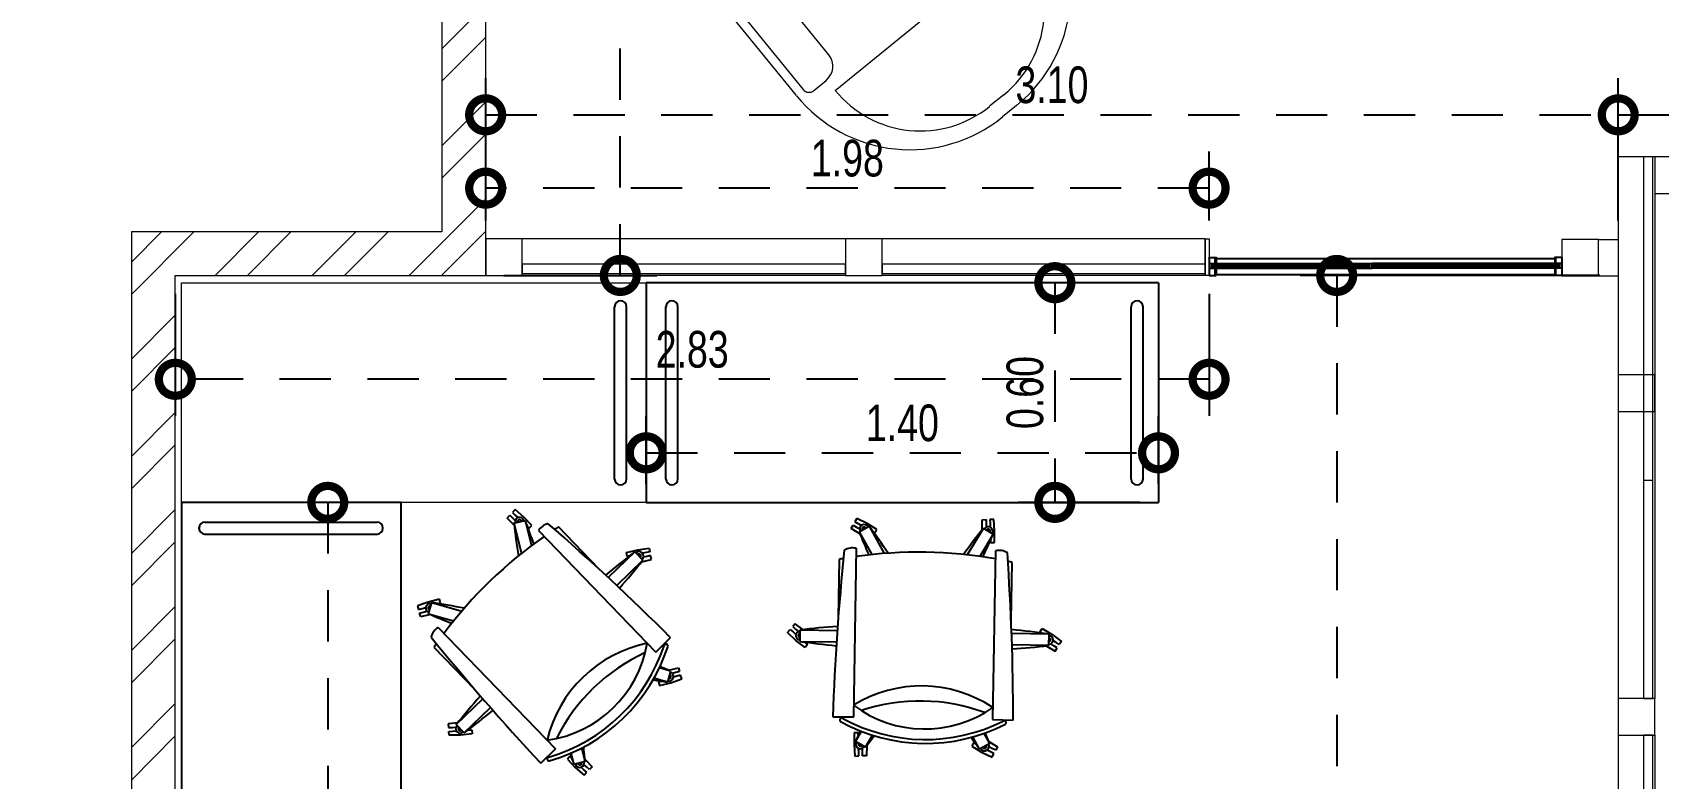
# Model space of a CAD drawing. Header units: metres. Extents: x 0 to 42, y 0 to 29.7.
# Drawn here: x 11.88 to 16.323, y 11.005 to 13.042 of the extents above; entities that cross this region are included whole.
import ezdxf

# ---------------------------------------------------------------- set-up
doc = ezdxf.new("R2010")
doc.units = ezdxf.units.M
doc.header["$MEASUREMENT"] = 0
doc.linetypes.add('$ doors$0$$01Col$0$HIDDEN', pattern=[0.23, 0.14, -0.09])
for name, color, linetype, lineweight in [('00 FURN', 252, 'Continuous', 5), ('A-GLAZ-CURT', 52, 'Continuous', 9), ('A-GLAZ-CWMG', 51, 'Continuous', 9), ('A-WALL', 7, 'Continuous', 13), ('Circuits Dimensions', 1, 'Continuous', 5)]:
    doc.layers.add(name, color=color, linetype=linetype, lineweight=lineweight)
doc.layers.add('A-Door', color=152, linetype='Continuous')
doc.styles.add('EN-SCL-DIM', font='swisscl.ttf')
doc.dimstyles.get("Standard").update_dxf_attribs({"dimtxt": 0.1, "dimasz": 0.18, "dimexe": 0.1, "dimexo": 0.05, "dimgap": 0.03, "dimtad": 1, "dimzin": 0, "dimdsep": 46, "dimtxsty": 'EN-SCL-DIM', "dimblk": 'DOTSMALL', "dimcen": 0.09, "dimclrd": 251, "dimclre": 251, "dimclrt": 1, "dimadec": 0, "dimazin": 0, "dimtfac": 1, "dimtofl": 0, "dimtmove": 0, "dimatfit": 3, "dimldrblk": 'DOTSMALL', "dimfxl": 1, "dimtfillclr": 256, "dimtolj": 1, "dimtzin": 0, "dimarcsym": 1})

# ---------------------------------------------------------------- blocks, each defined once
blk = doc.blocks.new('ММГ14')
for p, q in [((-101.1, 1826), (591.3, 1723.6)), ((-126.4, 1784.5), (-132.8, 1741.1)), ((587.7, 1699), (-103.7, 1801.3)), ((-169.4, 1743.9), (-264.5, 1100.9)), ((591.3, 1723.6), (481.6, 981.6)), ((481.6, 981.6), (591.3, 1723.6)), ((571, 1586.4), (587.7, 1699)), ((-90.7, 1684.3), (571, 1586.4)), ((-562.7, 1439.4), (-555.4, 1488.9)), ((-517.4, 1441.6), (-510, 1491)), ((1394.3, 1317.1), (861.5, 789.5)), ((1394.3, 1317.1), (861.5, 789.5)), ((1049.9, 407.7), (1792.9, 510.2)), ((1792.9, 510.2), (1049.9, 407.7)), ((1792.9, 510.2), (1049.9, 407.7)), ((1655.5, 491.2), (1768.3, 506.8)), ((1746.9, -171.4), (1655.5, 491.2)), ((1768.3, 506.8), (1863.8, -185.6)), ((1888.5, -183.2), (1792.9, 510.2)), ((1846.7, -208.1), (1803.3, -214.1)), ((1805.7, -250.7), (1161.8, -339.5)), ((1500, -595.7), (1549.5, -588.9)), ((1497.4, -641), (1546.9, -634.2))]:
    blk.add_line(p, q)
blk.add_circle((0, 0), 550)
for centre, radius, start, end in [((-159.7, 1430.3), 400, 81.584, 171.584), ((-106.6, 1781.5), 20, 81.584, 171.584), ((-213.3, 1447.1), 300, 81.584, 171.584), ((-83.3, 1733.8), 50, 171.584, 261.584), ((223.1, -0.4), 1737.8, 48.4173, 77.8906), ((223.2, -0.2), 1762.6, 48.3624, 77.9455), ((219.4, -7.8), 1630.9, 48.7521, 77.5558), ((-167, 1380.9), 400, 171.584, 261.584), ((-220.6, 1397.7), 300, 171.584, 261.584), ((65.4, 158.9), 1737.8, 11.5474, 41.0207), ((65.6, 159), 1762.6, 11.4925, 41.0756), ((58, 155.2), 1630.9, 11.8822, 40.6859), ((-90.2, 2269.5), 1291.4, 263.986, 279.7748), ((264.8, 47.4), 959.1, 76.9357, 98.1368), ((257.8, 67.3), 941.4, 50.1103, 76.2517), ((133.4, 193), 941.4, 13.1863, 39.3277), ((113.6, 200.1), 959.1, 351.3012, 12.5023), ((2332.1, -176.7), 1291.4, 169.6633, 185.452), ((1796.5, -164.6), 50, 187.8541, 277.8541), ((1492.3, -237.9), 400, 277.8541, 7.8541), ((1844, -188.3), 20, 277.8541, 7.8541), ((1508.5, -291.7), 300, 277.8541, 7.8541), ((1442.8, -244.7), 400, 187.8541, 277.8541), ((1459, -298.5), 300, 187.8541, 277.8541)]:
    blk.add_arc(centre, radius, start, end)
blk = doc.blocks.new('System Panel - Glazed-790900-GROUND')
at = {"layer": 'A-GLAZ-CURT', "lineweight": 13}
for p, q in [((441.7, -19.1), (-441.7, -19.1)), ((-441.7, -19.1), (-441.7, -44.4)), ((441.7, -44.4), (441.7, -19.1)), ((-441.7, -44.4), (441.7, -44.4))]:
    blk.add_line(p, q, dxfattribs=at)
blk = doc.blocks.new('Rectangular Mullion - 50-790746-GROUND')
at = {"layer": 'A-GLAZ-CWMG'}
for p, q in [((22350, 11773.3), (22350, 10890)), ((22450, 11773.3), (22450, 10890))]:
    blk.add_line(p, q, dxfattribs=at)
blk = doc.blocks.new('Rectangular Mullion - 50-790899-GROUND')
at = {"layer": 'A-GLAZ-CWMG', "lineweight": 20}
for p, q in [((-50, 50), (50, 50)), ((-50, -50), (-50, 50)), ((50, 50), (50, -50)), ((50, -50), (-50, -50))]:
    blk.add_line(p, q, dxfattribs=at)
blk = doc.blocks.new('_DotSmall')
at = {"color": 0, "linetype": 'ByBlock', "const_width": 0.5}
blk.add_lwpolyline([(-0.0625, 0, 1), (0.0625, 0, 1)], format="xyb", close=True, dxfattribs=at)
blk = doc.blocks.new('*D23')
at = {"layer": 'Circuits Dimensions', "color": 251, "lineweight": -2, "transparency": 16777216}
for p, q in [((13.1682, 16.4626), (13.5862, 16.4626)), ((13.1682, 12.3789), (13.5862, 12.3789))]:
    blk.add_line(p, q, dxfattribs=at)
at = {"layer": 'Circuits Dimensions', "color": 251, "linetype": '$ doors$0$$01Col$0$HIDDEN', "lineweight": -2, "transparency": 16777216}
blk.add_line((13.4862, 12.3789), (13.4862, 16.4626), dxfattribs=at)
at = {"layer": 'Defpoints', "color": 0, "transparency": 16777216}
for p in [(13.1182, 16.4626), (13.4862, 16.4626), (13.1182, 12.3789)]:
    blk.add_point(p, dxfattribs=at)
at = {"layer": 'Circuits Dimensions', "color": 251, "lineweight": -2, "transparency": 16777216, "xscale": 0.18, "yscale": 0.18, "zscale": 0.18}
for p, rotation in [((13.4862, 16.4626), 90), ((13.4862, 12.3789), 270)]:
    blk.add_blockref('_DotSmall', p, dxfattribs=dict(at, rotation=rotation))
at = {"layer": 'Circuits Dimensions', "color": 1, "transparency": 16777216, "insert": (13.405, 14.4208), "char_height": 0.1, "attachment_point": 5, "rotation": 90, "style": 'EN-SCL-DIM'}
blk.add_mtext('\\A1;4.08', dxfattribs=at)
blk = doc.blocks.new('*D37')
at = {"layer": 'Circuits Dimensions', "color": 251, "lineweight": -2, "transparency": 16777216}
for p, q in [((13.1182, 12.5289), (13.1182, 12.9176)), ((16.2134, 12.5289), (16.2134, 12.9176))]:
    blk.add_line(p, q, dxfattribs=at)
at = {"layer": 'Circuits Dimensions', "color": 251, "linetype": '$ doors$0$$01Col$0$HIDDEN', "lineweight": -2, "transparency": 16777216}
blk.add_line((13.1182, 12.8176), (16.2134, 12.8176), dxfattribs=at)
at = {"layer": 'Defpoints', "color": 0, "transparency": 16777216}
for p in [(16.2134, 12.8176), (13.1182, 12.4789), (16.2134, 12.4789)]:
    blk.add_point(p, dxfattribs=at)
at = {"layer": 'Circuits Dimensions', "color": 251, "lineweight": -2, "transparency": 16777216, "xscale": 0.18, "yscale": 0.18, "zscale": 0.18, "rotation": 180}
blk.add_blockref('_DotSmall', (13.1182, 12.8176), dxfattribs=at)
at = {"layer": 'Circuits Dimensions', "color": 251, "lineweight": -2, "transparency": 16777216, "xscale": 0.18, "yscale": 0.18, "zscale": 0.18}
blk.add_blockref('_DotSmall', (16.2134, 12.8176), dxfattribs=at)
at = {"layer": 'Circuits Dimensions', "color": 1, "transparency": 16777216, "insert": (14.6658, 12.8989), "char_height": 0.1, "attachment_point": 5, "style": 'EN-SCL-DIM'}
blk.add_mtext('\\A1;3.10', dxfattribs=at)
blk = doc.blocks.new('*D38')
at = {"layer": 'Circuits Dimensions', "color": 251, "lineweight": -2, "transparency": 16777216}
for p, q in [((13.1182, 12.5289), (13.1182, 12.7173)), ((15.0952, 12.5289), (15.0952, 12.7173))]:
    blk.add_line(p, q, dxfattribs=at)
at = {"layer": 'Circuits Dimensions', "color": 251, "linetype": '$ doors$0$$01Col$0$HIDDEN', "lineweight": -2, "transparency": 16777216}
blk.add_line((15.0952, 12.6173), (13.1182, 12.6173), dxfattribs=at)
at = {"layer": 'Defpoints', "color": 0, "transparency": 16777216}
for p in [(13.1182, 12.6173), (13.1182, 12.4789), (15.0952, 12.4789)]:
    blk.add_point(p, dxfattribs=at)
at = {"layer": 'Circuits Dimensions', "color": 251, "lineweight": -2, "transparency": 16777216, "xscale": 0.18, "yscale": 0.18, "zscale": 0.18, "rotation": 180}
blk.add_blockref('_DotSmall', (13.1182, 12.6173), dxfattribs=at)
at = {"layer": 'Circuits Dimensions', "color": 251, "lineweight": -2, "transparency": 16777216, "xscale": 0.18, "yscale": 0.18, "zscale": 0.18}
blk.add_blockref('_DotSmall', (15.0952, 12.6173), dxfattribs=at)
at = {"layer": 'Circuits Dimensions', "color": 1, "transparency": 16777216, "insert": (14.1067, 12.6986), "char_height": 0.1, "attachment_point": 5, "style": 'EN-SCL-DIM'}
blk.add_mtext('\\A1;1.98', dxfattribs=at)
blk = doc.blocks.new('*D39')
at = {"layer": 'Circuits Dimensions', "color": 251, "lineweight": -2, "transparency": 16777216}
for p, q in [((12.2701, 12.3289), (12.2701, 11.9952)), ((15.0952, 12.3289), (15.0952, 11.9952))]:
    blk.add_line(p, q, dxfattribs=at)
at = {"layer": 'Circuits Dimensions', "color": 251, "linetype": '$ doors$0$$01Col$0$HIDDEN', "lineweight": -2, "transparency": 16777216}
blk.add_line((15.0952, 12.0952), (12.2701, 12.0952), dxfattribs=at)
at = {"layer": 'Defpoints', "color": 0, "transparency": 16777216}
for p in [(12.2701, 12.3789), (15.0952, 12.3789), (12.2701, 12.0952)]:
    blk.add_point(p, dxfattribs=at)
at = {"layer": 'Circuits Dimensions', "color": 251, "lineweight": -2, "transparency": 16777216, "xscale": 0.18, "yscale": 0.18, "zscale": 0.18, "rotation": 180}
blk.add_blockref('_DotSmall', (12.2701, 12.0952), dxfattribs=at)
at = {"layer": 'Circuits Dimensions', "color": 251, "lineweight": -2, "transparency": 16777216, "xscale": 0.18, "yscale": 0.18, "zscale": 0.18}
blk.add_blockref('_DotSmall', (15.0952, 12.0952), dxfattribs=at)
at = {"layer": 'Circuits Dimensions', "color": 1, "transparency": 16777216, "insert": (13.6826, 12.1765), "char_height": 0.1, "attachment_point": 5, "style": 'EN-SCL-DIM'}
blk.add_mtext('\\A1;2.83', dxfattribs=at)
blk = doc.blocks.new('*D40')
at = {"layer": 'Circuits Dimensions', "color": 251, "lineweight": -2, "transparency": 16777216}
for p, q in [((13.557, 11.8091), (13.557, 11.9944)), ((14.957, 11.8091), (14.957, 11.9944))]:
    blk.add_line(p, q, dxfattribs=at)
at = {"layer": 'Circuits Dimensions', "color": 251, "linetype": '$ doors$0$$01Col$0$HIDDEN', "lineweight": -2, "transparency": 16777216}
blk.add_line((13.557, 11.8944), (14.957, 11.8944), dxfattribs=at)
at = {"layer": 'Defpoints', "color": 0, "transparency": 16777216}
for p in [(14.957, 11.8944), (13.557, 11.7591), (14.957, 11.7591)]:
    blk.add_point(p, dxfattribs=at)
at = {"layer": 'Circuits Dimensions', "color": 251, "lineweight": -2, "transparency": 16777216, "xscale": 0.18, "yscale": 0.18, "zscale": 0.18, "rotation": 180}
blk.add_blockref('_DotSmall', (13.557, 11.8944), dxfattribs=at)
at = {"layer": 'Circuits Dimensions', "color": 251, "lineweight": -2, "transparency": 16777216, "xscale": 0.18, "yscale": 0.18, "zscale": 0.18}
blk.add_blockref('_DotSmall', (14.957, 11.8944), dxfattribs=at)
at = {"layer": 'Circuits Dimensions', "color": 1, "transparency": 16777216, "insert": (14.257, 11.9756), "char_height": 0.1, "attachment_point": 5, "style": 'EN-SCL-DIM'}
blk.add_mtext('\\A1;1.40', dxfattribs=at)
blk = doc.blocks.new('*D41')
at = {"layer": 'Circuits Dimensions', "color": 251, "lineweight": -2, "transparency": 16777216}
for p, q in [((14.907, 12.3591), (14.5737, 12.3591)), ((14.907, 11.7591), (14.5737, 11.7591))]:
    blk.add_line(p, q, dxfattribs=at)
at = {"layer": 'Circuits Dimensions', "color": 251, "linetype": '$ doors$0$$01Col$0$HIDDEN', "lineweight": -2, "transparency": 16777216}
blk.add_line((14.6737, 12.3591), (14.6737, 11.7591), dxfattribs=at)
at = {"layer": 'Defpoints', "color": 0, "transparency": 16777216}
for p in [(14.957, 12.3591), (14.6737, 11.7591), (14.957, 11.7591)]:
    blk.add_point(p, dxfattribs=at)
at = {"layer": 'Circuits Dimensions', "color": 251, "lineweight": -2, "transparency": 16777216, "xscale": 0.18, "yscale": 0.18, "zscale": 0.18}
for p, rotation in [((14.6737, 12.3591), 90), ((14.6737, 11.7591), 270)]:
    blk.add_blockref('_DotSmall', p, dxfattribs=dict(at, rotation=rotation))
at = {"layer": 'Circuits Dimensions', "color": 1, "transparency": 16777216, "insert": (14.5925, 12.0591), "char_height": 0.1, "attachment_point": 5, "rotation": 90, "style": 'EN-SCL-DIM'}
blk.add_mtext('\\A1;0.60', dxfattribs=at)
blk = doc.blocks.new('*D42')
at = {"layer": 'Circuits Dimensions', "color": 251, "lineweight": -2, "transparency": 16777216}
for p, q in [((12.837, 11.7591), (12.5867, 11.7591)), ((12.837, 8.7914), (12.5867, 8.7914))]:
    blk.add_line(p, q, dxfattribs=at)
at = {"layer": 'Circuits Dimensions', "color": 251, "linetype": '$ doors$0$$01Col$0$HIDDEN', "lineweight": -2, "transparency": 16777216}
blk.add_line((12.6867, 11.7591), (12.6867, 8.7914), dxfattribs=at)
at = {"layer": 'Defpoints', "color": 0, "transparency": 16777216}
for p in [(12.887, 11.7591), (12.6867, 8.7914), (12.887, 8.7914)]:
    blk.add_point(p, dxfattribs=at)
at = {"layer": 'Circuits Dimensions', "color": 251, "lineweight": -2, "transparency": 16777216, "xscale": 0.18, "yscale": 0.18, "zscale": 0.18}
for p, rotation in [((12.6867, 11.7591), 90), ((12.6867, 8.7914), 270)]:
    blk.add_blockref('_DotSmall', p, dxfattribs=dict(at, rotation=rotation))
at = {"layer": 'Circuits Dimensions', "color": 1, "transparency": 16777216, "insert": (12.6056, 10.2752), "char_height": 0.1, "attachment_point": 5, "rotation": 90, "style": 'EN-SCL-DIM'}
blk.add_mtext('\\A1;2.97', dxfattribs=at)
blk = doc.blocks.new('*D45')
at = {"layer": 'Circuits Dimensions', "color": 251, "lineweight": -2, "transparency": 16777216}
for p, q in [((16.1634, 12.3789), (15.3439, 12.3789)), ((16.1634, 8.1737), (15.3439, 8.1737))]:
    blk.add_line(p, q, dxfattribs=at)
at = {"layer": 'Circuits Dimensions', "color": 251, "linetype": '$ doors$0$$01Col$0$HIDDEN', "lineweight": -2, "transparency": 16777216}
blk.add_line((15.4439, 12.3789), (15.4439, 8.1737), dxfattribs=at)
at = {"layer": 'Defpoints', "color": 0, "transparency": 16777216}
for p in [(16.2134, 12.3789), (15.4439, 8.1737), (16.2134, 8.1737)]:
    blk.add_point(p, dxfattribs=at)
at = {"layer": 'Circuits Dimensions', "color": 251, "lineweight": -2, "transparency": 16777216, "xscale": 0.18, "yscale": 0.18, "zscale": 0.18}
for p, rotation in [((15.4439, 12.3789), 90), ((15.4439, 8.1737), 270)]:
    blk.add_blockref('_DotSmall', p, dxfattribs=dict(at, rotation=rotation))
at = {"layer": 'Circuits Dimensions', "color": 1, "transparency": 16777216, "insert": (15.3637, 10.2763), "char_height": 0.1, "attachment_point": 5, "rotation": 90, "style": 'EN-SCL-DIM'}
blk.add_mtext('\\A1;4.21', dxfattribs=at)
blk = doc.blocks.new('*D48')
at = {"layer": 'Circuits Dimensions', "color": 251, "lineweight": -2, "transparency": 16777216}
for p, q in [((16.3633, 12.5977), (17.0524, 12.5977)), ((16.3633, 8.1737), (17.0524, 8.1737))]:
    blk.add_line(p, q, dxfattribs=at)
at = {"layer": 'Circuits Dimensions', "color": 251, "linetype": '$ doors$0$$01Col$0$HIDDEN', "lineweight": -2, "transparency": 16777216}
blk.add_line((16.9524, 12.5977), (16.9524, 8.1737), dxfattribs=at)
at = {"layer": 'Defpoints', "color": 0, "transparency": 16777216}
for p in [(16.3133, 12.5977), (16.3133, 8.1737), (16.9524, 8.1737)]:
    blk.add_point(p, dxfattribs=at)
at = {"layer": 'Circuits Dimensions', "color": 251, "lineweight": -2, "transparency": 16777216, "xscale": 0.18, "yscale": 0.18, "zscale": 0.18}
for p, rotation in [((16.9524, 12.5977), 90), ((16.9524, 8.1737), 270)]:
    blk.add_blockref('_DotSmall', p, dxfattribs=dict(at, rotation=rotation))
at = {"layer": 'Circuits Dimensions', "color": 1, "transparency": 16777216, "insert": (16.8722, 10.3857), "char_height": 0.1, "attachment_point": 5, "rotation": 90, "style": 'EN-SCL-DIM'}
blk.add_mtext('\\A1;4.42', dxfattribs=at)
blk = doc.blocks.new('*D64')
at = {"layer": 'Circuits Dimensions', "color": 251, "lineweight": -2, "transparency": 16777216}
for p, q in [((16.2134, 12.753), (16.2134, 12.9176)), ((17.7483, 12.753), (17.7483, 12.9176))]:
    blk.add_line(p, q, dxfattribs=at)
at = {"layer": 'Circuits Dimensions', "color": 251, "linetype": '$ doors$0$$01Col$0$HIDDEN', "lineweight": -2, "transparency": 16777216}
blk.add_line((16.2134, 12.8176), (17.7483, 12.8176), dxfattribs=at)
at = {"layer": 'Defpoints', "color": 0, "transparency": 16777216}
for p in [(17.7483, 12.8176), (16.2134, 12.703), (17.7483, 12.703)]:
    blk.add_point(p, dxfattribs=at)
at = {"layer": 'Circuits Dimensions', "color": 251, "lineweight": -2, "transparency": 16777216, "xscale": 0.18, "yscale": 0.18, "zscale": 0.18, "rotation": 180}
blk.add_blockref('_DotSmall', (16.2134, 12.8176), dxfattribs=at)
at = {"layer": 'Circuits Dimensions', "color": 251, "lineweight": -2, "transparency": 16777216, "xscale": 0.18, "yscale": 0.18, "zscale": 0.18}
blk.add_blockref('_DotSmall', (17.7483, 12.8176), dxfattribs=at)
at = {"layer": 'Circuits Dimensions', "color": 1, "transparency": 16777216, "insert": (16.9808, 12.8989), "char_height": 0.1, "attachment_point": 5, "style": 'EN-SCL-DIM'}
blk.add_mtext('\\A1;1.53', dxfattribs=at)

msp = doc.modelspace()

# ---------------------------------------------------------------- hatches: boundary and pattern name
at = {"layer": 'A-WALL', "true_color": 0x636466}
h = msp.add_hatch(dxfattribs=at)
h.set_pattern_fill('ANSI32', color=251, scale=0.5)
h.paths.add_polyline_path([(20.848, 18.3843), (20.7076, 18.3843), (20.7076, 17.9657), (20.848, 17.9657)])
h.paths.add_polyline_path([(20.848, 16.0683), (20.7076, 16.0683), (20.7076, 15.6686), (20.848, 15.6686)], flags=17)
h.paths.add_polyline_path([(20.848, 13.7807), (20.7076, 13.7807), (20.7076, 12.3087), (20.848, 12.3087)], flags=17)
h.paths.add_polyline_path([(20.848, 10.4208), (20.7076, 10.4208), (20.7076, 10.017), (20.848, 10.017)], flags=17)
h.paths.add_polyline_path([(20.848, 8.1737), (12.2701, 8.1737), (12.2701, 12.3789), (13.1182, 12.3789), (13.1182, 16.4626), (12, 16.4626), (12, 16.6625), (11.8798, 16.6625), (11.8798, 16.3424), (12.998, 16.3424), (12.998, 12.4978), (12.1499, 12.4978), (12.1499, 8.0548), (20.848, 8.0548)])

# ---------------------------------------------------------------- linework, layer by layer
at = {"layer": '00 FURN'}
for p, q in [((12.287, 11.7591), (12.287, 12.3591)), ((12.287, 12.3591), (13.557, 12.3591)), ((13.557, 11.7591), (12.287, 11.7591))]:
    msp.add_line(p, q, dxfattribs=at)
at = {"layer": '00 FURN', "linetype": 'ByBlock', "lineweight": -2, "ltscale": 0.7}
for p, q in [((14.957, 12.3591), (13.557, 12.3591)), ((13.557, 12.3591), (13.557, 11.7591)), ((14.957, 12.3591), (14.957, 11.7591)), ((12.887, 11.7591), (12.287, 11.7591)), ((12.287, 11.7591), (12.287, 10.1914)), ((12.887, 10.1914), (12.887, 11.7591)), ((13.557, 11.7591), (14.957, 11.7591))]:
    msp.add_line(p, q, dxfattribs=at)
at = {"layer": '00 FURN', "linetype": 'ByBlock', "lineweight": -2, "ltscale": 0.4}
for p, q in [((13.4707, 11.8229), (13.4707, 12.2935)), ((13.503, 11.8229), (13.503, 12.2935)), ((13.611, 11.8229), (13.611, 12.2935)), ((13.6433, 11.8229), (13.6433, 12.2935)), ((14.8822, 11.8229), (14.8822, 12.2935)), ((14.9146, 11.8229), (14.9146, 12.2935)), ((12.3509, 11.7051), (12.8214, 11.7051)), ((12.3509, 11.6727), (12.8214, 11.6727))]:
    msp.add_line(p, q, dxfattribs=at)
at = {"layer": '00 FURN', "linetype": 'ByBlock', "lineweight": -2}
for p, q in [((13.1985, 11.7393), (13.1913, 11.7317)), ((13.1913, 11.7317), (13.1989, 11.7244)), ((13.2225, 11.7188), (13.1985, 11.7393)), ((13.1769, 11.7164), (13.1841, 11.724)), ((13.196, 11.6964), (13.1769, 11.7164)), ((13.1841, 11.724), (13.1917, 11.7168)), ((13.1917, 11.7168), (13.1991, 11.7098)), ((13.1953, 11.7024), (13.2259, 11.71)), ((13.1953, 11.7024), (13.216, 11.6197)), ((13.1989, 11.7244), (13.2063, 11.7175)), ((13.2443, 11.696), (13.2225, 11.7188)), ((13.2259, 11.71), (13.2432, 11.6407)), ((13.2326, 11.6926), (13.2371, 11.6884)), ((13.2371, 11.6884), (13.2443, 11.696)), ((13.4275, 11.5774), (13.3168, 11.6919)), ((14.1172, 11.6875), (14.1222, 11.6967)), ((14.1408, 11.6732), (14.1172, 11.6875)), ((14.1222, 11.6967), (14.1314, 11.6918)), ((14.1321, 11.7152), (14.1271, 11.706)), ((14.1271, 11.706), (14.1364, 11.701)), ((14.1314, 11.6918), (14.1403, 11.6869)), ((14.1606, 11.7016), (14.1321, 11.7152)), ((14.1364, 11.701), (14.1453, 11.6962)), ((14.1386, 11.6788), (14.1661, 11.694)), ((14.1876, 11.6853), (14.1606, 11.7016)), ((14.1661, 11.694), (14.2075, 11.6195)), ((14.4784, 11.6887), (14.4345, 11.6156)), ((14.4747, 11.684), (14.4753, 11.7116)), ((14.4753, 11.7116), (14.4858, 11.7119)), ((14.4784, 11.6887), (14.5054, 11.6725)), ((14.4858, 11.7119), (14.4861, 11.7014)), ((14.4861, 11.7014), (14.4863, 11.6913)), ((14.5068, 11.7125), (14.4963, 11.7122)), ((14.4963, 11.7122), (14.4966, 11.7017)), ((14.4966, 11.7017), (14.4968, 11.6916)), ((14.5092, 11.6811), (14.5068, 11.7125)), ((13.2623, 11.6822), (13.5829, 11.3504)), ((14.1386, 11.6788), (14.1732, 11.6163)), ((14.1772, 11.679), (14.1826, 11.676)), ((14.1826, 11.676), (14.1876, 11.6853)), ((14.5054, 11.6725), (14.4687, 11.6112)), ((14.4979, 11.6554), (14.4981, 11.6492)), ((14.4981, 11.6492), (14.5085, 11.6495)), ((14.5085, 11.6495), (14.5092, 11.6811)), ((13.5261, 11.624), (13.4532, 11.5536)), ((13.548, 11.6014), (13.4763, 11.5321)), ((13.5031, 11.6219), (13.5336, 11.6297)), ((13.5051, 11.6116), (13.5031, 11.6219)), ((13.5112, 11.6128), (13.5051, 11.6116)), ((13.5261, 11.624), (13.548, 11.6014)), ((13.5336, 11.6297), (13.5648, 11.6344)), ((13.5443, 11.5967), (13.5711, 11.6035)), ((13.5566, 11.622), (13.5467, 11.62)), ((13.5587, 11.6117), (13.5488, 11.6097)), ((13.5669, 11.6241), (13.5566, 11.622)), ((13.569, 11.6138), (13.5587, 11.6117)), ((13.5648, 11.6344), (13.5669, 11.6241)), ((13.5711, 11.6035), (13.569, 11.6138)), ((14.0845, 11.6035), (14.0817, 11.4442)), ((14.131, 11.6336), (14.123, 11.1722)), ((14.5115, 11.6271), (14.5036, 11.1657)), ((14.5542, 11.4361), (14.5569, 11.5953)), ((12.9614, 11.4868), (12.9317, 11.4763)), ((12.9317, 11.4763), (12.9347, 11.4662)), ((12.9347, 11.4662), (12.9448, 11.4693)), ((12.9448, 11.4693), (12.9545, 11.4722)), ((12.9921, 11.4943), (12.9614, 11.4868)), ((12.9621, 11.4551), (12.9707, 11.4854)), ((12.9707, 11.4854), (13.0527, 11.4619)), ((12.9892, 11.4825), (12.9951, 11.4843)), ((12.9951, 11.4843), (12.9921, 11.4943)), ((12.9377, 11.4562), (12.9478, 11.4592)), ((12.9407, 11.4461), (12.9377, 11.4562)), ((12.9676, 11.4527), (12.9407, 11.4461)), ((12.9478, 11.4592), (12.9575, 11.4621)), ((12.9621, 11.4551), (13.0307, 11.4354)), ((13.9642, 11.4278), (13.9573, 11.4199)), ((13.9573, 11.4199), (13.9652, 11.413)), ((13.9846, 11.4118), (13.9642, 11.4278)), ((12.9886, 11.4178), (13.3092, 11.0859)), ((13.5829, 11.3504), (13.6235, 11.3896)), ((13.9435, 11.4041), (13.9504, 11.412)), ((13.9662, 11.3822), (13.9435, 11.4041)), ((13.9504, 11.412), (13.9583, 11.4051)), ((13.9583, 11.4051), (13.9659, 11.3984)), ((13.9652, 11.413), (13.9728, 11.4064)), ((13.9909, 11.3627), (13.9662, 11.3822)), ((13.9773, 11.3795), (13.9778, 11.411)), ((13.9773, 11.3795), (14.077, 11.3778)), ((13.9778, 11.411), (14.0792, 11.4093)), ((13.9897, 11.3777), (13.9899, 11.3775)), ((13.9899, 11.3775), (13.9978, 11.3706)), ((14.6569, 11.3994), (14.5555, 11.4011)), ((14.6333, 11.4054), (14.6391, 11.4142)), ((14.6384, 11.402), (14.6333, 11.4054)), ((14.6391, 11.4142), (14.6662, 11.398)), ((14.6569, 11.3994), (14.6564, 11.3679)), ((14.6662, 11.398), (14.6916, 11.3793)), ((14.677, 11.3764), (14.6686, 11.382)), ((14.6858, 11.3705), (14.677, 11.3764)), ((14.6916, 11.3793), (14.6858, 11.3705)), ((12.977, 11.3636), (13.0877, 11.249)), ((13.9978, 11.3706), (13.9909, 11.3627)), ((14.6564, 11.3679), (14.5566, 11.3696)), ((14.6504, 11.3672), (14.6742, 11.3531)), ((14.6712, 11.3676), (14.6628, 11.3732)), ((14.68, 11.3618), (14.6712, 11.3676)), ((14.6742, 11.3531), (14.68, 11.3618)), ((13.6237, 11.2984), (13.5929, 11.3072)), ((13.6237, 11.2984), (13.615, 11.2681)), ((13.6181, 11.3007), (13.645, 11.3073)), ((13.6379, 11.2943), (13.6282, 11.2914)), ((13.648, 11.2973), (13.6379, 11.2943)), ((13.651, 11.2872), (13.6409, 11.2842)), ((13.645, 11.3073), (13.648, 11.2973)), ((13.654, 11.2771), (13.651, 11.2872)), ((13.615, 11.2681), (13.578, 11.2787)), ((13.5965, 11.2709), (13.5906, 11.2692)), ((13.5906, 11.2692), (13.5936, 11.2591)), ((13.5936, 11.2591), (13.6243, 11.2666)), ((13.6243, 11.2666), (13.654, 11.2771)), ((13.6409, 11.2842), (13.6312, 11.2813)), ((13.0377, 11.1521), (13.1106, 11.2225)), ((13.0596, 11.1294), (13.1313, 11.1988)), ((13.0419, 11.1574), (13.0161, 11.1543)), ((13.0161, 11.1543), (13.0169, 11.1439)), ((14.123, 11.1722), (14.0666, 11.1732)), ((14.0666, 11.1732), (14.123, 11.1722)), ((14.5036, 11.1657), (14.56, 11.1647)), ((13.0169, 11.1439), (13.0273, 11.1446)), ((13.0176, 11.1334), (13.028, 11.1341)), ((13.0183, 11.1229), (13.0176, 11.1334)), ((13.0498, 11.1235), (13.0183, 11.1229)), ((13.0273, 11.1446), (13.0374, 11.1453)), ((13.028, 11.1341), (13.0382, 11.1348)), ((13.0596, 11.1294), (13.0377, 11.1521)), ((13.0811, 11.1272), (13.0498, 11.1235)), ((13.0696, 11.1369), (13.07, 11.1369)), ((13.07, 11.1369), (13.0804, 11.1377)), ((13.0804, 11.1377), (13.0811, 11.1272)), ((14.1256, 11.1293), (14.125, 11.0978)), ((14.1361, 11.1296), (14.1256, 11.1293)), ((14.1288, 11.1064), (14.1453, 11.1339)), ((14.1363, 11.1235), (14.1361, 11.1296)), ((14.1558, 11.0902), (14.1756, 11.1232)), ((14.468, 11.0848), (14.4494, 11.1185)), ((14.4956, 11.1001), (14.4801, 11.1281)), ((13.3092, 11.0859), (13.2686, 11.0467)), ((13.2686, 11.0467), (13.3092, 11.0859)), ((13.3486, 11.0651), (13.3414, 11.0574)), ((13.3531, 11.0608), (13.3486, 11.0651)), ((13.3598, 11.0434), (13.3521, 11.0745)), ((13.3904, 11.0511), (13.3811, 11.0884)), ((14.125, 11.0978), (14.1274, 11.0664)), ((14.1274, 11.0664), (14.1379, 11.0667)), ((14.1558, 11.0902), (14.1288, 11.1064)), ((14.1376, 11.0772), (14.1373, 11.0873)), ((14.1379, 11.0667), (14.1376, 11.0772)), ((14.1481, 11.0775), (14.1478, 11.0876)), ((14.1484, 11.067), (14.1481, 11.0775)), ((14.1589, 11.0673), (14.1484, 11.067)), ((14.1595, 11.0949), (14.1589, 11.0673)), ((14.4516, 11.1028), (14.4466, 11.0936)), ((14.4466, 11.0936), (14.4736, 11.0772)), ((14.457, 11.0999), (14.4516, 11.1028)), ((14.4956, 11.1001), (14.468, 11.0848)), ((14.4736, 11.0772), (14.502, 11.0636)), ((14.4978, 11.0779), (14.4889, 11.0827)), ((14.4934, 11.1057), (14.517, 11.0914)), ((14.5028, 11.0871), (14.4939, 11.0919)), ((14.507, 11.0729), (14.4978, 11.0779)), ((14.502, 11.0636), (14.507, 11.0729)), ((14.512, 11.0821), (14.5028, 11.0871)), ((14.517, 11.0914), (14.512, 11.0821)), ((13.3414, 11.0574), (13.3632, 11.0347)), ((13.3904, 11.0511), (13.3598, 11.0434)), ((13.3632, 11.0347), (13.3872, 11.0142)), ((13.3868, 11.029), (13.3794, 11.036)), ((13.394, 11.0366), (13.3866, 11.0436)), ((13.3944, 11.0218), (13.3868, 11.029)), ((13.3872, 11.0142), (13.3944, 11.0218)), ((13.3897, 11.057), (13.4088, 11.0371)), ((13.4016, 11.0294), (13.394, 11.0366)), ((13.4088, 11.0371), (13.4016, 11.0294))]:
    msp.add_line(p, q, dxfattribs=at)
at = {"layer": '00 FURN', "linetype": 'ByBlock', "lineweight": -2, "ltscale": 0.4}
for centre, start, end in [((13.4868, 12.2935), 0, 180), ((13.6272, 12.2935), 0, 180), ((14.8984, 12.2935), 0, 180), ((13.4868, 11.8229), 180, 0), ((13.6272, 11.8229), 180, 0), ((14.8984, 11.8229), 180, 0), ((12.3509, 11.6889), 90, 270), ((12.8214, 11.6889), 270, 90)]:
    msp.add_arc(centre, 0.0162, start, end, dxfattribs=at)
at = {"layer": '00 FURN', "linetype": 'ByBlock', "lineweight": -2}
for centre, radius, start, end in [((15.0636, 11.9175), 1.8806, 186.569, 189.3165), ((13.2106, 11.7062), 0.0121, 14.0168, 194.0168), ((13.2106, 11.7062), 0.00525, 14.0168, 194.0168), ((11.4757, 11.0218), 1.8806, 19.3738, 21.4646), ((13.2995, 11.6573), 0.0449, 103.0124, 146.1786), ((8.8295, 6.5807), 6.7903, 45.0886, 48.94274), ((13.963, 10.6832), 1.1979, 122.6428, 123.1995), ((14.1524, 11.6864), 0.0121, 29.0168, 209.0168), ((14.1524, 11.6864), 0.00525, 29.0168, 209.0168), ((12.6537, 10.5763), 1.8806, 33.7172, 36.4646), ((15.9516, 10.5197), 1.8806, 141.569, 144.3165), ((14.4919, 11.6806), 0.0121, 329.0168, 149.0168), ((13.963, 10.6832), 1.1979, 124.8766, 143.1571), ((15.8876, 12.3701), 1.8806, 201.569, 203.6599), ((12.7812, 12.4234), 1.8806, 334.3738, 336.4646), ((14.4919, 11.6806), 0.00525, 329.0168, 149.0168), ((14.6466, 10.1136), 1.8806, 126.569, 129.6918), ((12.0769, 12.773), 1.8806, 318.4238, 321.4646), ((13.5371, 11.6127), 0.0121, 314.0168, 134.0168), ((13.5371, 11.6127), 0.00525, 314.0168, 134.0168), ((20.8525, 10.9297), 6.7903, 174.09091, 177.94504), ((14.3005, 10.4252), 1.1979, 99.8341, 100.3909), ((14.1208, 11.5899), 0.0449, 76.8551, 120.0213), ((14.3005, 10.4252), 1.1979, 79.8766, 98.1571), ((14.5202, 11.5831), 0.0449, 58.0124, 101.1786), ((7.7697, 11.1542), 6.7903, 0.0886, 3.94274), ((14.3005, 10.4252), 1.1979, 77.6428, 78.1995), ((12.9664, 11.4702), 0.0121, 74.0168, 254.0168), ((12.9664, 11.4702), 0.00525, 74.0168, 254.0168), ((12.6916, 9.6256), 1.8806, 78.7172, 81.4646), ((13.7099, 13.1807), 1.8806, 246.569, 248.6599), ((13.0123, 11.3797), 0.0449, 121.8551, 165.0213), ((18.2392, 15.6729), 6.7903, 219.09091, 222.94504), ((13.9776, 11.3953), 0.0121, 89.0168, 269.0168), ((13.9776, 11.3953), 0.00525, 89.0168, 269.0168), ((14.253, 13.2398), 1.8806, 261.569, 264.6098), ((14.1896, 9.5423), 1.8806, 93.3419, 96.4646), ((14.3812, 9.539), 1.8806, 81.569, 84.6918), ((14.6566, 11.3836), 0.0121, 269.0168, 89.0168), ((14.6566, 11.3836), 0.00525, 269.0168, 89.0168), ((13.963, 10.6832), 1.1979, 144.8341, 145.3909), ((13.2411, 11.4302), 0.3237, 278.008, 350.0256), ((13.6297, 11.0281), 0.353, 101.399, 166.6346), ((13.1588, 11.5154), 0.4709, 286.3096, 341.724), ((13.1588, 11.5154), 0.4814, 286.0855, 341.9482), ((13.7667, 10.8864), 0.5088, 114.6557, 153.3779), ((13.6113, 11.3669), 0.00533, 352.7059, 171.0897), ((14.4446, 13.2365), 1.8806, 273.4238, 276.4646), ((12.8758, 9.5728), 1.8806, 66.569, 67.5322), ((13.6193, 11.2832), 0.0121, 254.0168, 74.0168), ((13.6193, 11.2832), 0.00525, 254.0168, 74.0168), ((13.8941, 13.1279), 1.8806, 260.2487, 261.4646), ((14.3088, 10.9047), 0.353, 56.399, 121.6346), ((14.5088, 9.9804), 1.8806, 138.3419, 141.4646), ((14.3184, 11.4638), 0.3237, 233.008, 305.0256), ((14.3054, 10.7077), 0.5088, 69.6557, 108.3779), ((11.9391, 12.6399), 1.8806, 306.569, 309.6098), ((14.091, 11.165), 0.00533, 51.9439, 230.3277), ((14.3204, 11.5823), 0.4814, 241.0855, 296.9482), ((14.3204, 11.5823), 0.4709, 241.3096, 296.724), ((14.5353, 11.1574), 0.00533, 307.7059, 126.0897), ((13.0486, 11.1408), 0.0121, 134.0168, 314.0168), ((13.0486, 11.1408), 0.00525, 134.0168, 314.0168), ((15.853, 10.3554), 1.8806, 155.5015, 156.4646), ((12.6826, 12.2591), 1.8806, 321.569, 322.785), ((15.9805, 12.2025), 1.8806, 215.2487, 216.4646), ((12.7466, 10.4087), 1.8806, 21.569, 22.5322), ((15.11, 11.7316), 1.8806, 200.5015, 201.4646), ((11.5221, 10.8359), 1.8806, 6.569, 7.785), ((14.1423, 11.0983), 0.0121, 149.0168, 329.0168), ((14.1423, 11.0983), 0.00525, 149.0168, 329.0168), ((14.4818, 11.0925), 0.0121, 209.0168, 29.0168), ((14.4818, 11.0925), 0.00525, 209.0168, 29.0168), ((13.2917, 11.0582), 0.00533, 96.9439, 275.3277), ((13.3751, 11.0473), 0.0121, 194.0168, 14.0168), ((13.3751, 11.0473), 0.00525, 194.0168, 14.0168)]:
    msp.add_arc(centre, radius, start, end, dxfattribs=at)
at = {"layer": 'A-Door', "linetype": 'Continuous'}
for p, q in [((15.0952, 12.4275), (15.0952, 12.3789)), ((15.0952, 12.4248), (15.0952, 12.4275)), ((15.0952, 12.4113), (15.5408, 12.4113)), ((15.0952, 12.4113), (15.0952, 12.3992)), ((15.0952, 12.3992), (15.5408, 12.3992)), ((15.1019, 12.4113), (15.1019, 12.3992)), ((15.1019, 12.4073), (15.5341, 12.4073)), ((15.1019, 12.4019), (15.5341, 12.4019)), ((15.1114, 12.4248), (16.0432, 12.4248)), ((15.1114, 12.4113), (15.1114, 12.4248)), ((15.1114, 12.4113), (15.1141, 12.4113)), ((15.5341, 12.3992), (15.5341, 12.4113)), ((15.5408, 12.3992), (15.5408, 12.4113)), ((16.0594, 12.4113), (15.5422, 12.4113)), ((15.5422, 12.3992), (15.5422, 12.4113)), ((16.0594, 12.3992), (15.5422, 12.3992)), ((15.5476, 12.3992), (15.5476, 12.4113)), ((16.0527, 12.4073), (15.5476, 12.4073)), ((16.0527, 12.4019), (15.5476, 12.4019)), ((16.0432, 12.4113), (16.0405, 12.4113)), ((16.0405, 12.3992), (16.0405, 12.3789)), ((16.0432, 12.3992), (16.0405, 12.3992)), ((16.0432, 12.4113), (16.0432, 12.4248)), ((16.0432, 12.3816), (16.0432, 12.3992)), ((16.0527, 12.4113), (16.0527, 12.3992)), ((16.0594, 12.4275), (16.0594, 12.3803)), ((16.0594, 12.4248), (16.0594, 12.4275)), ((16.0594, 12.4113), (16.0594, 12.3992)), ((15.0952, 12.3816), (15.0952, 12.3789)), ((15.0952, 12.3789), (15.1141, 12.3789)), ((15.1114, 12.3816), (15.1114, 12.3965)), ((15.1114, 12.3965), (15.1141, 12.3965)), ((15.1114, 12.3816), (16.0432, 12.3816)), ((15.1141, 12.3965), (15.1141, 12.3789)), ((16.0594, 12.3789), (16.0405, 12.3789)), ((16.0594, 12.3816), (16.0594, 12.3789))]:
    msp.add_line(p, q, dxfattribs=at)
for points in [[(15.0952, 12.4275), (15.1141, 12.4275), (15.1141, 12.4113)], [(16.0594, 12.4275), (16.0405, 12.4275), (16.0405, 12.4113)]]:
    msp.add_lwpolyline(points, dxfattribs=at)
at = {"layer": 'A-GLAZ-CWMG'}
for p, q in [((16.3133, 12.703), (16.2134, 12.703)), ((15.0848, 12.4789), (15.0848, 12.3789)), ((16.1594, 12.4775), (16.2134, 12.4775)), ((16.1594, 12.3775), (16.2134, 12.3775))]:
    msp.add_line(p, q, dxfattribs=at)
msp.add_lwpolyline([(15.0952, 12.3789), (15.0848, 12.3789), (15.0848, 12.4789), (15.0952, 12.4789)], close=True, dxfattribs=at)
at = {"layer": 'A-WALL'}
msp.add_lwpolyline([(20.848, 8.0548), (20.848, 8.1737), (12.2701, 8.1737), (12.2701, 12.3789), (13.1182, 12.3789), (13.1182, 16.4626), (12, 16.4626), (12, 16.6625), (11.8798, 16.6625), (11.8798, 16.3424), (12.998, 16.3424), (12.998, 12.4978), (12.1499, 12.4978), (12.1499, 8.0548), (20.848, 8.0548)], dxfattribs=at)

# ---------------------------------------------------------------- block references
at = {"lineweight": 9, "xscale": 0.001, "yscale": 0.001, "zscale": 0.001}
for name, p in [('Rectangular Mullion - 50-790746-GROUND', (-6.1366, 0.9297)), ('System Panel - Glazed-790900-GROUND', (13.6598, 12.4289)), ('System Panel - Glazed-790900-GROUND', (14.6432, 12.4289)), ('Rectangular Mullion - 50-790746-GROUND', (-6.1367, 0.3337)), ('Rectangular Mullion - 50-790746-GROUND', (-6.1367, -0.6497))]:
    msp.add_blockref(name, p, dxfattribs=at)
for name, p, rotation in [('System Panel - Glazed-790900-GROUND', (16.2634, 12.2614), 90.0000000000011), ('Rectangular Mullion - 50-790746-GROUND', (2.3282, 34.8289), 270), ('Rectangular Mullion - 50-790746-GROUND', (3.3115, 34.8289), 270), ('System Panel - Glazed-790900-GROUND', (16.2633, 11.6653), 90.0000000000011), ('System Panel - Glazed-790900-GROUND', (16.2633, 10.682), 90.0000000000011)]:
    msp.add_blockref(name, p, dxfattribs=dict(at, rotation=rotation))
at = {"lineweight": 9, "extrusion": (0, 0, -1), "xscale": 0.001, "yscale": 0.001, "zscale": 0.001}
for p, rotation in [((-16.3633, 12.653), 89.99999999999893), ((-13.1682, 12.4289), 179.9999999999989), ((-14.1515, 12.4289), 179.9999999999989), ((-16.1094, 12.4275), 89.99999999999893), ((-16.2633, 12.057), 89.99999999999893), ((-16.2633, 11.1737), 89.99999999999893)]:
    msp.add_blockref('Rectangular Mullion - 50-790899-GROUND', p, dxfattribs=dict(at, rotation=rotation))
at = {"layer": '00 FURN', "xscale": 0.001, "yscale": 0.001, "zscale": 0.001, "rotation": 137.5158560584298}
msp.add_blockref('ММГ14', (15.1264, 14.2848), dxfattribs=at)

# ---------------------------------------------------------------- dimensions: what is measured, and where the dimension line sits
at = {"layer": 'Circuits Dimensions'}
for base, p1, p2, picture, middle in [((13.4862, 16.4626), (13.1182, 12.3789), (13.1182, 16.4626), '*D23', (13.405, 14.4208)), ((16.9524, 8.1737), (16.3133, 12.5977), (16.3133, 8.1737), '*D48', (16.8722, 10.3857)), ((14.6737, 11.7591), (14.957, 12.3591), (14.957, 11.7591), '*D41', (14.5925, 12.0591)), ((15.4439, 8.1737), (16.2134, 12.3789), (16.2134, 8.1737), '*D45', (15.3637, 10.2763)), ((12.6867, 8.7914), (12.887, 11.7591), (12.887, 8.7914), '*D42', (12.6056, 10.2752))]:
    dim = msp.add_linear_dim(base=base, p1=p1, p2=p2, angle=90, dimstyle='Standard', dxfattribs=at)
    dim.commit()
    dim.dimension.update_dxf_attribs({"geometry": picture, "text_midpoint": middle})
for base, p1, p2, picture, middle in [((16.2134, 12.8176), (13.1182, 12.4789), (16.2134, 12.4789), '*D37', (14.6658, 12.8989)), ((17.7483, 12.8176), (16.2134, 12.703), (17.7483, 12.703), '*D64', (16.9808, 12.8989)), ((13.1182, 12.6173), (15.0952, 12.4789), (13.1182, 12.4789), '*D38', (14.1067, 12.6986)), ((12.2701, 12.0952), (15.0952, 12.3789), (12.2701, 12.3789), '*D39', (13.6826, 12.1765)), ((14.957, 11.8944), (13.557, 11.7591), (14.957, 11.7591), '*D40', (14.257, 11.9756))]:
    dim = msp.add_linear_dim(base=base, p1=p1, p2=p2, dimstyle='Standard', dxfattribs=at)
    dim.commit()
    dim.dimension.update_dxf_attribs({"geometry": picture, "text_midpoint": middle})

doc.saveas('drawing.dxf')
